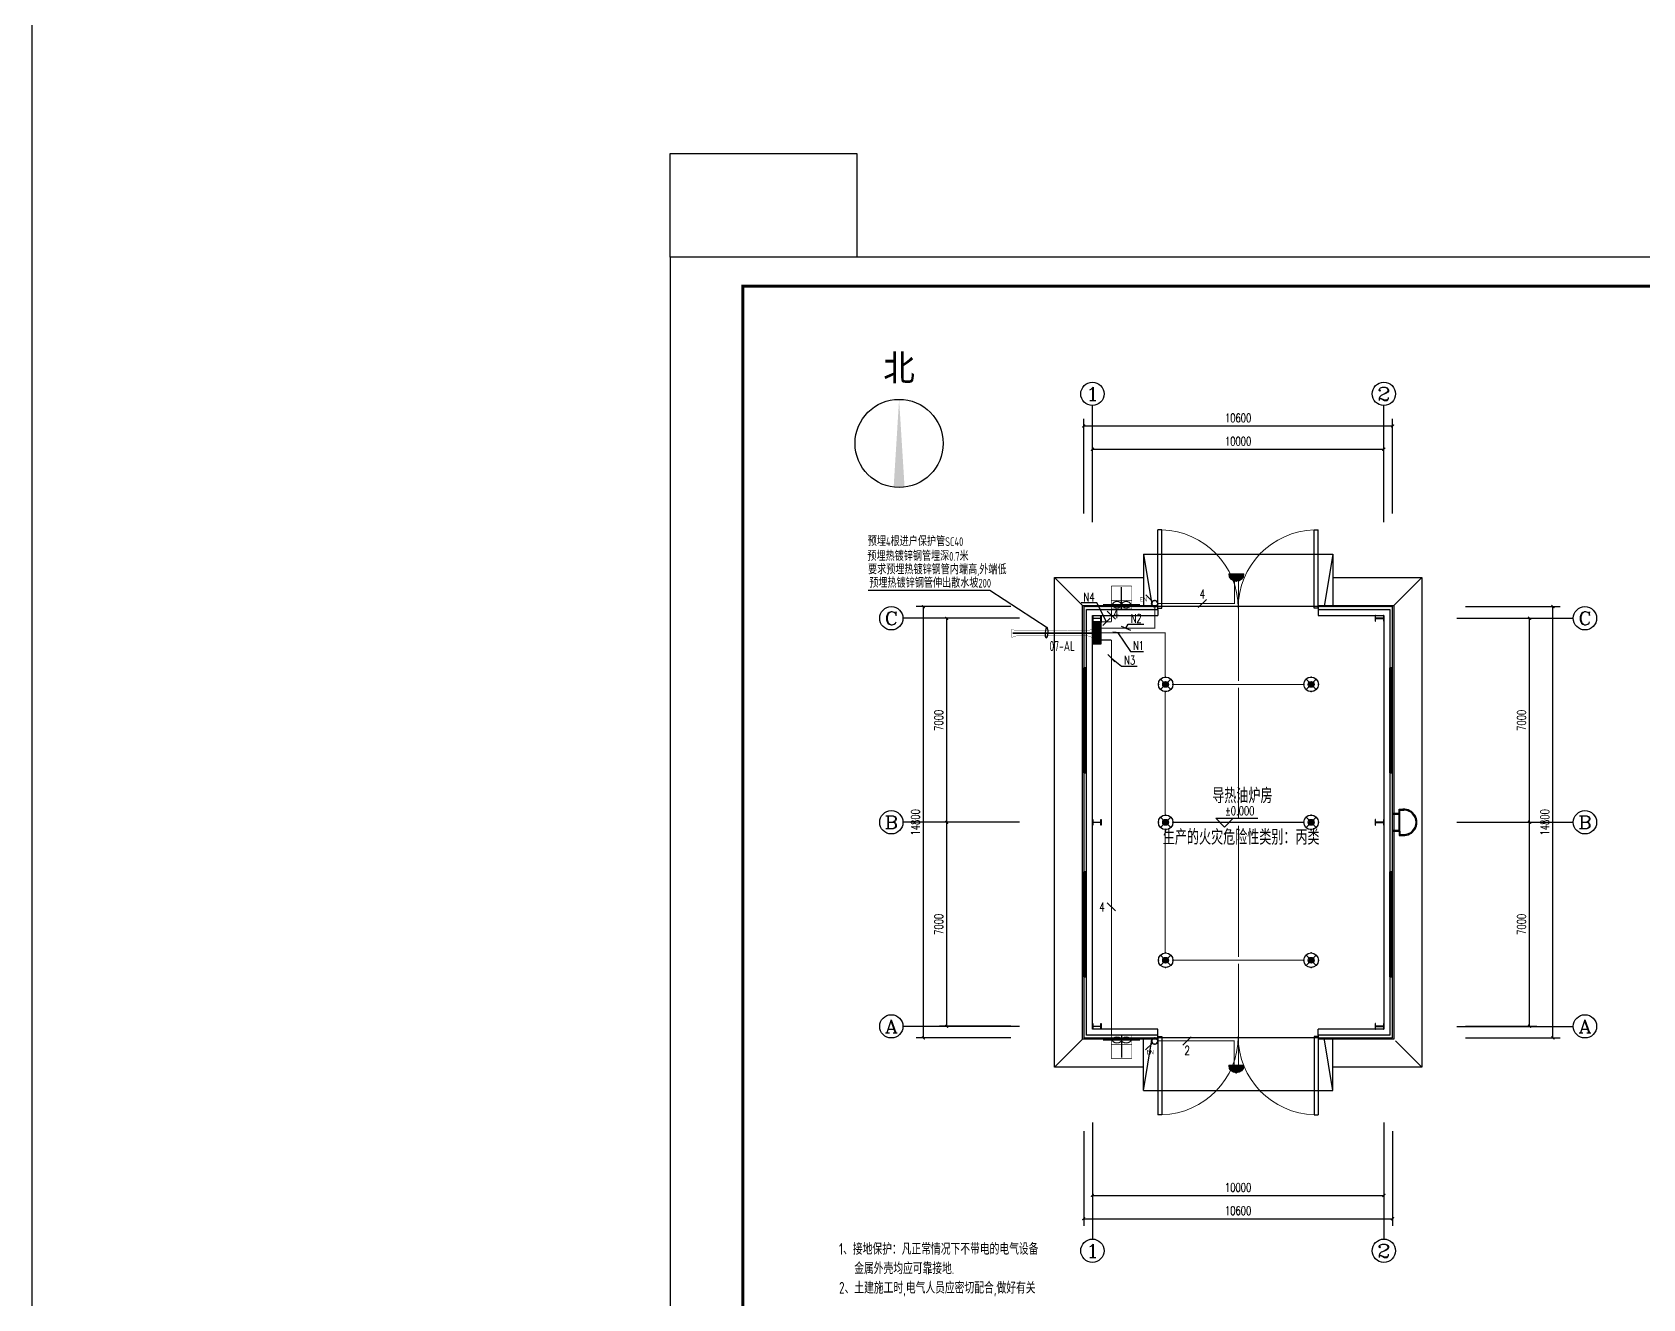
# Model space of a CAD drawing. Extents: x 4830845 to 5141198, y -443067 to -268177.
# Drawn here: x 4832605 to 4887868, y -399080 to -355622 of the extents above; entities that cross this region are included whole.
import ezdxf
from ezdxf.enums import TextEntityAlignment as Align

# ---------------------------------------------------------------- set-up
doc = ezdxf.new("R2010")
doc.units = 0
doc.header["$LTSCALE"] = 1000
doc.header["$MEASUREMENT"] = 0
doc.linetypes.add('CENTER2', pattern=[1.125, 0.75, -0.125, 0.125, -0.125])
doc.layers.get('0').update_dxf_attribs({"linetype": 'CONTINUOUS'})
doc.layers.get('Defpoints').update_dxf_attribs({"linetype": 'CONTINUOUS'})
doc.layers.add('_0', color=7, linetype='CONTINUOUS', lineweight=25)
for name, color, linetype in [('AXIS_TEXT', 7, 'CONTINUOUS'), ('DIM-照明', 3, 'CONTINUOUS'), ('DUCT-排烟中心线', 5, 'CENTER2'), ('DUCT-排烟管', 2, 'CONTINUOUS'), ('EQUIP-照明', 3, 'CONTINUOUS'), ('EQUIP-箱柜', 3, 'CONTINUOUS'), ('PUB_TITLE', 4, 'CONTINUOUS'), ('TEL_TAB', 7, 'CONTINUOUS'), ('WIRE-照明', 1, 'CONTINUOUS'), ('建筑底图', 251, 'CONTINUOUS'), ('电气', 3, 'CONTINUOUS'), ('电气文字', 7, 'CONTINUOUS')]:
    doc.layers.add(name, color=color, linetype=linetype)
doc.styles.add('_HZTXT', font='txt.shx', dxfattribs={"width": 0.8, "bigfont": 'HZTXT.shx'})
doc.styles.add('_TCH_AXIS', font='COMPLEX', dxfattribs={"bigfont": 'GBCBIG'})
doc.styles.add('_TCH_DIM', font='SIMPLEX', dxfattribs={"bigfont": 'GBCBIG'})
doc.styles.add('_TCH_DIM_T3', font='SIMPLEX', dxfattribs={"width": 0.705882, "bigfont": 'GBCBIG'})
doc.styles.add('_TEL_DIM', font='sceie.shx', dxfattribs={"width": 0.8, "height": 3.5, "bigfont": 'sceic.shx'})
doc.styles.add('COMPLEX', font='COMPLEX')
doc.styles.add('HT', font='')
doc.styles.add('SCEI', font='sceie.shx', dxfattribs={"width": 0.75, "bigfont": 'sceic.shx'})
doc.styles.get("Standard").update_dxf_attribs({"font": 'GBENOR', "bigfont": 'GBCBIG'})
doc.styles.get('HT').set_extended_font_data('SimSun')
doc.dimstyles.new('_TCH_ARCH&&100', dxfattribs={"dimtxt": 297.5, "dimasz": 100, "dimexe": 250, "dimexo": 300, "dimgap": 126.25, "dimtad": 1, "dimdec": 0, "dimzin": 0, "dimdsep": 46, "dimtxsty": '_TCH_DIM_T3', "dimblk": 'ARCHTICK', "dimcen": 0.09, "dimclrt": 7, "dimazin": 2, "dimtfac": 1, "dimtdec": 0, "dimtix": 1, "dimtmove": 2, "dimatfit": 3, "dimfxl": 0, "dimtolj": 1, "dimtzin": 0, "dimarcsym": 0})

# ---------------------------------------------------------------- blocks, each defined once
blk = doc.blocks.new('_NORTH')
blk.add_circle((0, 0), 1200)
blk.add_solid([(-1191, 149), (-1191, -149), (1200, 0)])
blk = doc.blocks.new('$TCHSYS$WIN2D')
for p, q in [((-0.5, 0.5), (0.5, 0.5)), ((-0.5, 0.5), (-0.5, -0.5)), ((0.5, 0.5), (0.5, -0.5)), ((0.5, 0.167), (-0.5, 0.167)), ((0.5, -0.167), (-0.5, -0.167)), ((-0.5, -0.5), (0.5, -0.5))]:
    blk.add_line(p, q)
blk = doc.blocks.new('$DorLib2D$00000002')
for p, q in [((-0.5, 0), (-0.5, 0.4875)), ((-0.475, 0.4875), (-0.5, 0.4875)), ((-0.475, 0), (-0.475, 0.4875)), ((0.475, 0), (0.475, 0.4875)), ((0.475, 0.4875), (0.5, 0.4875)), ((0.5, 0), (0.5, 0.4875)), ((-0.5, 0), (-0.475, 0)), ((0.5, 0), (0.475, 0))]:
    blk.add_line(p, q)
at = {"lineweight": 13}
for centre, start, end in [((-0.4875, 0), 0, 88.53072), ((0.4875, 0), 91.46928, 180)]:
    blk.add_arc(centre, 0.4875, start, end, dxfattribs=at)
blk = doc.blocks.new('*X27')
at = {"color": 0}
for p, q in [((-250, 33), (-83, 200)), ((-250, 68), (-118, 200)), ((-250, 104), (-154, 200)), ((-250, 139), (-189, 200)), ((-250, 174), (-224, 200)), ((-247, 0), (-47, 200)), ((-212, 0), (-12, 200)), ((-177, 0), (23, 200)), ((-141, 0), (59, 200)), ((-106, 0), (94, 200)), ((-71, 0), (129, 200)), ((-35, 0), (165, 200)), ((0, 0), (200, 200)), ((35, 0), (235, 200)), ((71, 0), (250, 179)), ((106, 0), (250, 144)), ((141, 0), (250, 109)), ((177, 0), (250, 73)), ((212, 0), (250, 38)), ((247, 0), (250, 3))]:
    blk.add_line(p, q, dxfattribs=at)
blk = doc.blocks.new('$equip$00002943')
for p, q in [((-0.75, 0.6), (-0.75, 0)), ((0.75, 0.6), (-0.75, 0.6)), ((-0.75, 0), (0.75, 0)), ((0.75, 0), (0.75, 0.6))]:
    blk.add_line(p, q)
for points, const_width in [([(-0.75, 0.3), (0.75, 0.3)], 0.6), ([(-0.75, 0.6), (-0.75, 0), (0.75, 0), (0.75, 0.6), (-0.75, 0.6), (-0.75, 0)], 0.04)]:
    blk.add_lwpolyline(points, dxfattribs=dict(const_width=const_width))
for p in [(-0.75, 0.3), (0, 0.6), (0, 0), (0.75, 0.3)]:
    blk.add_point(p)
at = {"xscale": 0.00300000000061118, "yscale": 0.00300000000061118, "zscale": 0.00300000000061118}
blk.add_blockref('*X27', (0, 0), dxfattribs=at)
at = {"color": 7, "style": '_TEL_DIM', "flags": 1}
for tag in ['A', 'REMARK']:
    blk.add_attdef(tag, text='', height=0.00002, dxfattribs=at).set_placement((0, 0), align=Align.MIDDLE_CENTER)
blk = doc.blocks.new('SEF-550')
at = {"color": 2}
blk.add_line((-150, 630, -5400), (-150, -630, -5400), dxfattribs=at)
at = {"color": 2, "const_width": 20, "elevation": -2700}
blk.add_lwpolyline([(-300, 350), (-300, -350)], dxfattribs=at)
for centre in [(-150, 158, -2700), (-150, -157, -2700)]:
    blk.add_ellipse(centre, major_axis=(0, -158), ratio=0.68873)
at = {"layer": 'DUCT-排烟中心线'}
blk.add_line((0, 0), (-790, 0), dxfattribs=at)
at = {"layer": 'DUCT-排烟管', "const_width": 15}
for points in [[(0, 350), (-790, 350)], [(-790, 350), (-790, -350)], [(0, -350), (0, 350)], [(-790, -350), (0, -350)]]:
    blk.add_lwpolyline(points, dxfattribs=at)
blk = doc.blocks.new('$equip$00001168')
blk.add_line((-0.5, 0), (0.5, 0))
blk.add_arc((0, 0), 0.5, 180, 0)
for p in [(-0.5, 0), (0, 0), (0.5, 0), (0, -0.5)]:
    blk.add_point(p)
for points in [[(0.43, -0.25), (-0.43, -0.25), (0.5, 0), (-0.5, 0)], [(0.25, -0.43), (-0.25, -0.43), (0.43, -0.25), (-0.43, -0.25)], [(0, -0.5), (0, -0.5), (0.25, -0.43), (-0.25, -0.43)]]:
    blk.add_solid(points)
at = {"flags": 9}
blk.add_attdef('A', (0, 0), '', height=0.00002, dxfattribs=at)
blk = doc.blocks.new('$equip$00002500')
blk.add_line((0.15, 0.36), (0.62, 0.83))
blk.add_circle((0, 0.21), 0.208)
for p in [(-0.21, 0.21), (0, 0.42), (0, 0), (0.21, 0.21)]:
    blk.add_point(p)
at = {"color": 7, "style": '_TEL_DIM', "flags": 1}
blk.add_attdef('A', text='', height=0.00002, dxfattribs=at).set_placement((0, 0), align=Align.MIDDLE_CENTER)
at = {"color": 7, "style": '_TEL_DIM'}
blk.add_attdef('$TEXT$', text='', height=0.3, dxfattribs=at).set_placement((0.77, 0.51), align=Align.MIDDLE_CENTER)
blk = doc.blocks.new('$TELECSYS$00000095')
blk.add_line((0.4, 0.4), (-0.4, -0.4))
at = {"width": 0.8}
blk.add_attdef('N', text='', height=1, dxfattribs=at).set_placement((-0.02, 1.06), align=Align.MIDDLE)
blk = doc.blocks.new('$TelecSys$00000152')
blk.add_blockref('$TELECSYS$00000095', (0, 0))
at = {"style": '_TEL_DIM', "width": 0.7}
blk.add_attdef('N', text='', height=0.875, dxfattribs=at).set_placement((-0.02, 0.92), align=Align.MIDDLE)
blk = doc.blocks.new('$equip$00002828')
for p, q in [((0.35, 0.35), (-0.35, -0.35)), ((-0.35, 0.35), (0.35, -0.35))]:
    blk.add_line(p, q)
at = {"const_width": 0.04}
blk.add_lwpolyline([(0.5, 0, -1), (-0.5, 0, -1), (0.5, 0, 1)], format="xyb", dxfattribs=at)
for radius in [0.5, 0.2]:
    blk.add_circle((0, 0), radius)
for p in [(-0.5, 0), (0, 0.5), (0.5, 0), (0, -0.5)]:
    blk.add_point(p)
for points in [[(-0.17, 0.1), (0.17, 0.1), (-0.2, 0), (0.2, 0)], [(-0.17, -0.1), (0.17, -0.1), (-0.2, 0), (0.2, 0)], [(-0.1, 0.17), (0.1, 0.17), (-0.17, 0.1), (0.17, 0.1)], [(0, 0.2), (0, 0.2), (-0.1, 0.17), (0.1, 0.17)], [(-0.1, -0.17), (0.1, -0.17), (-0.17, -0.1), (0.17, -0.1)], [(0, -0.2), (0, -0.2), (-0.1, -0.17), (0.1, -0.17)]]:
    blk.add_solid(points)
at = {"color": 7, "style": '_TEL_DIM', "flags": 1}
for tag in ['A', 'REMARK']:
    blk.add_attdef(tag, text='', height=0.00002, dxfattribs=at).set_placement((0, 0), align=Align.MIDDLE_CENTER)
blk = doc.blocks.new('_ArchTick')
at = {"color": 0, "linetype": 'ByBlock', "const_width": 0.4}
blk.add_lwpolyline([(-0.5, -0.5), (0.5, 0.5)], dxfattribs=at)
blk = doc.blocks.new('*D38')
at = {"layer": 'Defpoints', "color": 0, "transparency": 16777216}
for p in [(4863983, -382732), (4866483, -382732), (4866483, -389732)]:
    blk.add_point(p, dxfattribs=at)
at = {"layer": '建筑底图', "color": 0, "lineweight": -2, "transparency": 16777216}
for p, q in [((4866183, -382732), (4863733, -382732)), ((4863983, -389732), (4863983, -382732)), ((4866183, -389732), (4863733, -389732))]:
    blk.add_line(p, q, dxfattribs=at)
at = {"layer": '建筑底图', "color": 0, "lineweight": -2, "transparency": 16777216, "xscale": 100, "yscale": 100, "zscale": 100}
for p, rotation in [((4863983, -382732), 90), ((4863983, -389732), 270)]:
    blk.add_blockref('_ArchTick', p, dxfattribs=dict(at, rotation=rotation))
at = {"layer": '建筑底图', "color": 7, "transparency": 16777216, "insert": (4863708, -386232), "char_height": 297.5, "attachment_point": 5, "rotation": 90, "style": '_TCH_DIM_T3'}
blk.add_mtext('\\A1;7000', dxfattribs=at)
blk = doc.blocks.new('*D39')
at = {"layer": 'Defpoints', "color": 0, "transparency": 16777216}
for p in [(4863983, -375732), (4866483, -375732), (4866483, -382732)]:
    blk.add_point(p, dxfattribs=at)
at = {"layer": '建筑底图', "color": 0, "lineweight": -2, "transparency": 16777216}
for p, q in [((4866183, -375732), (4863733, -375732)), ((4863983, -382732), (4863983, -375732)), ((4866183, -382732), (4863733, -382732))]:
    blk.add_line(p, q, dxfattribs=at)
at = {"layer": '建筑底图', "color": 0, "lineweight": -2, "transparency": 16777216, "xscale": 100, "yscale": 100, "zscale": 100}
for p, rotation in [((4863983, -375732), 90), ((4863983, -382732), 270)]:
    blk.add_blockref('_ArchTick', p, dxfattribs=dict(at, rotation=rotation))
at = {"layer": '建筑底图', "color": 7, "transparency": 16777216, "insert": (4863708, -379232), "char_height": 297.5, "attachment_point": 5, "rotation": 90, "style": '_TCH_DIM_T3'}
blk.add_mtext('\\A1;7000', dxfattribs=at)
blk = doc.blocks.new('*D40')
at = {"layer": 'Defpoints', "color": 0, "transparency": 16777216}
for p in [(4863183, -375332), (4866483, -375332), (4866483, -390132)]:
    blk.add_point(p, dxfattribs=at)
at = {"layer": '建筑底图', "color": 0, "lineweight": -2, "transparency": 16777216}
for p, q in [((4866183, -375332), (4862933, -375332)), ((4863183, -390132), (4863183, -375332)), ((4866183, -390132), (4862933, -390132))]:
    blk.add_line(p, q, dxfattribs=at)
at = {"layer": '建筑底图', "color": 0, "lineweight": -2, "transparency": 16777216, "xscale": 100, "yscale": 100, "zscale": 100}
for p, rotation in [((4863183, -375332), 90), ((4863183, -390132), 270)]:
    blk.add_blockref('_ArchTick', p, dxfattribs=dict(at, rotation=rotation))
at = {"layer": '建筑底图', "color": 7, "transparency": 16777216, "insert": (4862908, -382732), "char_height": 297.5, "attachment_point": 5, "rotation": 90, "style": '_TCH_DIM_T3'}
blk.add_mtext('\\A1;14800', dxfattribs=at)
blk = doc.blocks.new('*D41')
at = {"layer": 'Defpoints', "color": 0, "transparency": 16777216}
for p in [(4881483, -382732), (4883983, -382732), (4881483, -389732)]:
    blk.add_point(p, dxfattribs=at)
at = {"layer": '建筑底图', "color": 0, "lineweight": -2, "transparency": 16777216}
for p, q in [((4881783, -382732), (4884233, -382732)), ((4883983, -389732), (4883983, -382732)), ((4881783, -389732), (4884233, -389732))]:
    blk.add_line(p, q, dxfattribs=at)
at = {"layer": '建筑底图', "color": 0, "lineweight": -2, "transparency": 16777216, "xscale": 100, "yscale": 100, "zscale": 100}
for p, rotation in [((4883983, -382732), 90), ((4883983, -389732), 270)]:
    blk.add_blockref('_ArchTick', p, dxfattribs=dict(at, rotation=rotation))
at = {"layer": '建筑底图', "color": 7, "transparency": 16777216, "insert": (4883708, -386232), "char_height": 297.5, "attachment_point": 5, "rotation": 90, "style": '_TCH_DIM_T3'}
blk.add_mtext('\\A1;7000', dxfattribs=at)
blk = doc.blocks.new('*D42')
at = {"layer": 'Defpoints', "color": 0, "transparency": 16777216}
for p in [(4881483, -375732), (4883983, -375732), (4881483, -382732)]:
    blk.add_point(p, dxfattribs=at)
at = {"layer": '建筑底图', "color": 0, "lineweight": -2, "transparency": 16777216}
for p, q in [((4881783, -375732), (4884233, -375732)), ((4883983, -382732), (4883983, -375732)), ((4881783, -382732), (4884233, -382732))]:
    blk.add_line(p, q, dxfattribs=at)
at = {"layer": '建筑底图', "color": 0, "lineweight": -2, "transparency": 16777216, "xscale": 100, "yscale": 100, "zscale": 100}
for p, rotation in [((4883983, -375732), 90), ((4883983, -382732), 270)]:
    blk.add_blockref('_ArchTick', p, dxfattribs=dict(at, rotation=rotation))
at = {"layer": '建筑底图', "color": 7, "transparency": 16777216, "insert": (4883708, -379232), "char_height": 297.5, "attachment_point": 5, "rotation": 90, "style": '_TCH_DIM_T3'}
blk.add_mtext('\\A1;7000', dxfattribs=at)
blk = doc.blocks.new('*D43')
at = {"layer": 'Defpoints', "color": 0, "transparency": 16777216}
for p in [(4881483, -375332), (4884783, -375332), (4881483, -390132)]:
    blk.add_point(p, dxfattribs=at)
at = {"layer": '建筑底图', "color": 0, "lineweight": -2, "transparency": 16777216}
for p, q in [((4881783, -375332), (4885033, -375332)), ((4884783, -390132), (4884783, -375332)), ((4881783, -390132), (4885033, -390132))]:
    blk.add_line(p, q, dxfattribs=at)
at = {"layer": '建筑底图', "color": 0, "lineweight": -2, "transparency": 16777216, "xscale": 100, "yscale": 100, "zscale": 100}
for p, rotation in [((4884783, -375332), 90), ((4884783, -390132), 270)]:
    blk.add_blockref('_ArchTick', p, dxfattribs=dict(at, rotation=rotation))
at = {"layer": '建筑底图', "color": 7, "transparency": 16777216, "insert": (4884508, -382732), "char_height": 297.5, "attachment_point": 5, "rotation": 90, "style": '_TCH_DIM_T3'}
blk.add_mtext('\\A1;14800', dxfattribs=at)
blk = doc.blocks.new('_AXISO')
blk.add_circle((0, 0), 0.5)
at = {"layer": 'AXIS_TEXT', "style": 'COMPLEX', "width": 1.041667}
blk.add_attdef('A', text='', height=0.56, dxfattribs=at).set_placement((-0.25, -0.28), (0.25, -0.28), align=Align.FIT)
blk = doc.blocks.new('*D44')
at = {"layer": 'Defpoints', "color": 0, "transparency": 16777216}
for p in [(4878983, -369932), (4868983, -372432), (4878983, -372432)]:
    blk.add_point(p, dxfattribs=at)
at = {"layer": '建筑底图', "color": 0, "lineweight": -2, "transparency": 16777216}
for p, q in [((4868983, -372132), (4868983, -369682)), ((4878983, -372132), (4878983, -369682)), ((4868983, -369932), (4878983, -369932))]:
    blk.add_line(p, q, dxfattribs=at)
at = {"layer": '建筑底图', "color": 0, "lineweight": -2, "transparency": 16777216, "xscale": 100, "yscale": 100, "zscale": 100, "rotation": 180}
blk.add_blockref('_ArchTick', (4868983, -369932), dxfattribs=at)
at = {"layer": '建筑底图', "color": 0, "lineweight": -2, "transparency": 16777216, "xscale": 100, "yscale": 100, "zscale": 100}
blk.add_blockref('_ArchTick', (4878983, -369932), dxfattribs=at)
at = {"layer": '建筑底图', "color": 7, "transparency": 16777216, "insert": (4873983, -369657), "char_height": 297.5, "attachment_point": 5, "style": '_TCH_DIM_T3'}
blk.add_mtext('\\A1;10000', dxfattribs=at)
blk = doc.blocks.new('*D45')
at = {"layer": 'Defpoints', "color": 0, "transparency": 16777216}
for p in [(4879283, -369132), (4868683, -372432), (4879283, -372432)]:
    blk.add_point(p, dxfattribs=at)
at = {"layer": '建筑底图', "color": 0, "lineweight": -2, "transparency": 16777216}
for p, q in [((4868683, -372132), (4868683, -368882)), ((4868683, -369132), (4879283, -369132)), ((4879283, -372132), (4879283, -368882))]:
    blk.add_line(p, q, dxfattribs=at)
at = {"layer": '建筑底图', "color": 0, "lineweight": -2, "transparency": 16777216, "xscale": 100, "yscale": 100, "zscale": 100, "rotation": 180}
blk.add_blockref('_ArchTick', (4868683, -369132), dxfattribs=at)
at = {"layer": '建筑底图', "color": 0, "lineweight": -2, "transparency": 16777216, "xscale": 100, "yscale": 100, "zscale": 100}
blk.add_blockref('_ArchTick', (4879283, -369132), dxfattribs=at)
at = {"layer": '建筑底图', "color": 7, "transparency": 16777216, "insert": (4873983, -368857), "char_height": 297.5, "attachment_point": 5, "style": '_TCH_DIM_T3'}
blk.add_mtext('\\A1;10600', dxfattribs=at)
blk = doc.blocks.new('*D46')
at = {"layer": 'Defpoints', "color": 0, "transparency": 16777216}
for p in [(4868983, -393032), (4878983, -393032), (4878983, -395532)]:
    blk.add_point(p, dxfattribs=at)
at = {"layer": '建筑底图', "color": 0, "lineweight": -2, "transparency": 16777216}
for p, q in [((4868983, -393332), (4868983, -395782)), ((4878983, -393332), (4878983, -395782)), ((4868983, -395532), (4878983, -395532))]:
    blk.add_line(p, q, dxfattribs=at)
at = {"layer": '建筑底图', "color": 0, "lineweight": -2, "transparency": 16777216, "xscale": 100, "yscale": 100, "zscale": 100, "rotation": 180}
blk.add_blockref('_ArchTick', (4868983, -395532), dxfattribs=at)
at = {"layer": '建筑底图', "color": 0, "lineweight": -2, "transparency": 16777216, "xscale": 100, "yscale": 100, "zscale": 100}
blk.add_blockref('_ArchTick', (4878983, -395532), dxfattribs=at)
at = {"layer": '建筑底图', "color": 7, "transparency": 16777216, "insert": (4873983, -395257), "char_height": 297.5, "attachment_point": 5, "style": '_TCH_DIM_T3'}
blk.add_mtext('\\A1;10000', dxfattribs=at)
blk = doc.blocks.new('*D47')
at = {"layer": 'Defpoints', "color": 0, "transparency": 16777216}
for p in [(4868683, -393032), (4879283, -393032), (4879283, -396332)]:
    blk.add_point(p, dxfattribs=at)
at = {"layer": '建筑底图', "color": 0, "lineweight": -2, "transparency": 16777216}
for p, q in [((4868683, -393332), (4868683, -396582)), ((4879283, -393332), (4879283, -396582)), ((4868683, -396332), (4879283, -396332))]:
    blk.add_line(p, q, dxfattribs=at)
at = {"layer": '建筑底图', "color": 0, "lineweight": -2, "transparency": 16777216, "xscale": 100, "yscale": 100, "zscale": 100, "rotation": 180}
blk.add_blockref('_ArchTick', (4868683, -396332), dxfattribs=at)
at = {"layer": '建筑底图', "color": 0, "lineweight": -2, "transparency": 16777216, "xscale": 100, "yscale": 100, "zscale": 100}
blk.add_blockref('_ArchTick', (4879283, -396332), dxfattribs=at)
at = {"layer": '建筑底图', "color": 7, "transparency": 16777216, "insert": (4873983, -396057), "char_height": 297.5, "attachment_point": 5, "style": '_TCH_DIM_T3'}
blk.add_mtext('\\A1;10600', dxfattribs=at)

msp = doc.modelspace()

# ---------------------------------------------------------------- hatches: boundary and pattern name
at = {"layer": '建筑底图'}
for points in [[(4868683.3, -375332.1), (4868683.3, -377432.1), (4868713.3, -377402.1), (4868713.3, -375362.1)], [(4871233.3, -375332.1), (4868683.3, -375332.1), (4868713.3, -375362.1), (4871203.3, -375362.1)], [(4868783.3, -377432.1), (4868783.3, -375432.1), (4868753.3, -375402.1), (4868753.3, -377402.1)], [(4868783.3, -375432.1), (4871233.3, -375432.1), (4871203.3, -375402.1), (4868753.3, -375402.1)], [(4869267.3, -375722.1), (4869267.3, -375632.1), (4869283.3, -375632.1), (4869283.3, -375832.1), (4869267.3, -375832.1), (4869267.3, -375742.1), (4868999.3, -375742.1), (4868999.3, -375832.1), (4868983.3, -375832.1), (4868983.3, -375632.1), (4868999.3, -375632.1), (4868999.3, -375722.1)], [(4871233.3, -375432.1), (4871233.3, -375332.1), (4871203.3, -375362.1), (4871203.3, -375402.1)], [(4879283.3, -375332.1), (4876733.3, -375332.1), (4876763.3, -375362.1), (4879253.3, -375362.1)], [(4876733.3, -375332.1), (4876733.3, -375432.1), (4876763.3, -375402.1), (4876763.3, -375362.1)], [(4876733.3, -375432.1), (4879183.3, -375432.1), (4879213.3, -375402.1), (4876763.3, -375402.1)], [(4878699.3, -375722.1), (4878699.3, -375632.1), (4878683.3, -375632.1), (4878683.3, -375832.1), (4878699.3, -375832.1), (4878699.3, -375742.1), (4878967.3, -375742.1), (4878967.3, -375832.1), (4878983.3, -375832.1), (4878983.3, -375632.1), (4878967.3, -375632.1), (4878967.3, -375722.1)], [(4879183.3, -375432.1), (4879183.3, -377432.1), (4879213.3, -377402.1), (4879213.3, -375402.1)], [(4879283.3, -377432.1), (4879283.3, -375332.1), (4879253.3, -375362.1), (4879253.3, -377402.1)], [(4868683.3, -377432.1), (4868783.3, -377432.1), (4868753.3, -377402.1), (4868713.3, -377402.1)], [(4879183.3, -377432.1), (4879283.3, -377432.1), (4879253.3, -377402.1), (4879213.3, -377402.1)], [(4868783.3, -381032.1), (4868683.3, -381032.1), (4868713.3, -381062.1), (4868753.3, -381062.1)], [(4868683.3, -381032.1), (4868683.3, -384432.1), (4868713.3, -384402.1), (4868713.3, -381062.1)], [(4868783.3, -384432.1), (4868783.3, -381032.1), (4868753.3, -381062.1), (4868753.3, -384402.1)], [(4879283.3, -381032.1), (4879183.3, -381032.1), (4879213.3, -381062.1), (4879253.3, -381062.1)], [(4879183.3, -381032.1), (4879183.3, -384432.1), (4879213.3, -384402.1), (4879213.3, -381062.1)], [(4879283.3, -384432.1), (4879283.3, -381032.1), (4879253.3, -381062.1), (4879253.3, -384402.1)], [(4869267.3, -382722.1), (4869267.3, -382632.1), (4869283.3, -382632.1), (4869283.3, -382832.1), (4869267.3, -382832.1), (4869267.3, -382742.1), (4868999.3, -382742.1), (4868999.3, -382832.1), (4868983.3, -382832.1), (4868983.3, -382632.1), (4868999.3, -382632.1), (4868999.3, -382722.1)], [(4878699.3, -382722.1), (4878699.3, -382632.1), (4878683.3, -382632.1), (4878683.3, -382832.1), (4878699.3, -382832.1), (4878699.3, -382742.1), (4878967.3, -382742.1), (4878967.3, -382832.1), (4878983.3, -382832.1), (4878983.3, -382632.1), (4878967.3, -382632.1), (4878967.3, -382722.1)], [(4868683.3, -384432.1), (4868783.3, -384432.1), (4868753.3, -384402.1), (4868713.3, -384402.1)], [(4879183.3, -384432.1), (4879283.3, -384432.1), (4879253.3, -384402.1), (4879213.3, -384402.1)], [(4868783.3, -388032.1), (4868683.3, -388032.1), (4868713.3, -388062.1), (4868753.3, -388062.1)], [(4868683.3, -388032.1), (4868683.3, -390132.1), (4868713.3, -390102.1), (4868713.3, -388062.1)], [(4868783.3, -390032.1), (4868783.3, -388032.1), (4868753.3, -388062.1), (4868753.3, -390062.1)], [(4879283.3, -388032.1), (4879183.3, -388032.1), (4879213.3, -388062.1), (4879253.3, -388062.1)], [(4879183.3, -388032.1), (4879183.3, -390032.1), (4879213.3, -390062.1), (4879213.3, -388062.1)], [(4879283.3, -390132.1), (4879283.3, -388032.1), (4879253.3, -388062.1), (4879253.3, -390102.1)], [(4868683.3, -390132.1), (4871233.3, -390132.1), (4871203.3, -390102.1), (4868713.3, -390102.1)], [(4871233.3, -390032.1), (4868783.3, -390032.1), (4868753.3, -390062.1), (4871203.3, -390062.1)], [(4869267.3, -389722.1), (4869267.3, -389632.1), (4869283.3, -389632.1), (4869283.3, -389832.1), (4869267.3, -389832.1), (4869267.3, -389742.1), (4868999.3, -389742.1), (4868999.3, -389832.1), (4868983.3, -389832.1), (4868983.3, -389632.1), (4868999.3, -389632.1), (4868999.3, -389722.1)], [(4871233.3, -390132.1), (4871233.3, -390032.1), (4871203.3, -390062.1), (4871203.3, -390102.1)], [(4879183.3, -390032.1), (4876733.3, -390032.1), (4876763.3, -390062.1), (4879213.3, -390062.1)], [(4876733.3, -390032.1), (4876733.3, -390132.1), (4876763.3, -390102.1), (4876763.3, -390062.1)], [(4876733.3, -390132.1), (4879283.3, -390132.1), (4879253.3, -390102.1), (4876763.3, -390102.1)], [(4878699.3, -389722.1), (4878699.3, -389632.1), (4878683.3, -389632.1), (4878683.3, -389832.1), (4878699.3, -389832.1), (4878699.3, -389742.1), (4878967.3, -389742.1), (4878967.3, -389832.1), (4878983.3, -389832.1), (4878983.3, -389632.1), (4878967.3, -389632.1), (4878967.3, -389722.1)]]:
    msp.add_hatch(color=256, dxfattribs=at).paths.add_polyline_path(points)

# ---------------------------------------------------------------- linework, layer by layer
at = {"color": 3}
for p, q in [((4861289.3, -374762.2), (4865468.9, -374762.2)), ((4865468.9, -374762.2), (4867426, -376046.8))]:
    msp.add_line(p, q, dxfattribs=at)
at = {"layer": '_0', "color": 0}
msp.add_lwpolyline([(4854491.1, -359783.9), (4860903.5, -359783.9), (4860903.5, -363337.3), (4854491.1, -363337.3)], close=True, dxfattribs=at)
at = {"layer": 'DIM-照明', "color": 0}
for p, q in [((4869589.5, -375726.3), (4869342, -375973.8)), ((4870026.7, -376247), (4869678.5, -376211.2)), ((4869972.9, -375998.6), (4870294.3, -376137)), ((4869757.1, -377225.7, -5400), (4869509.6, -376978.2, -5400))]:
    msp.add_line(p, q, dxfattribs=at)
for points in [[(4869137.4, -375204), (4868592.4, -375204)], [(4869465.8, -375850.1), (4869137.4, -375204)], [(4869852.6, -376229.1), (4870288.3, -376866.1)], [(4870133.6, -376067.8), (4870208.4, -375932.6)], [(4870208.4, -375932.6), (4870743.4, -375932.6)], [(4870288.3, -376866.1), (4870733.3, -376866.1)], [(4869633.3, -377101.9), (4869986.4, -377371.2)], [(4869986.4, -377371.2), (4870521.4, -377371.2)]]:
    msp.add_lwpolyline(points, dxfattribs=at)
at = {"layer": 'PUB_TITLE', "color": 4}
msp.add_lwpolyline([(4854491.1, -422737.3), (4938591.1, -422737.3), (4938591.1, -363337.3), (4854491.1, -363337.3)], close=True, dxfattribs=at)
at = {"layer": 'PUB_TITLE', "color": 4, "const_width": 100}
msp.add_lwpolyline([(4856991.1, -421737.3), (4937591.1, -421737.3), (4937591.1, -364337.3), (4856991.1, -364337.3)], close=True, dxfattribs=at)
at = {"layer": 'WIRE-照明', "const_width": 35}
for points in [[(4871225, -375224.3), (4873858.7, -375224.3), (4873858.7, -374454.1)], [(4873999.5, -377886.2), (4873999.5, -374437.3)], [(4869283.3, -376067.8), (4871121.1, -376067.8), (4871121.1, -375336.5)], [(4869283.3, -375850.1), (4869633.3, -375850.1)], [(4869283.3, -376229.1), (4871483.3, -376229.1), (4871483.3, -377749)], [(4869283.3, -376476.1), (4869633.3, -376476.1)], [(4871745.3, -377998.7), (4876237.3, -377998.7)], [(4871483.3, -378248.7), (4871483.3, -382482)], [(4873999.5, -382619.5), (4873999.5, -378111.2)], [(4871483.3, -382982), (4871483.3, -387215.4)], [(4871745.3, -382732.1), (4876237.3, -382732.1)], [(4873999.5, -387352.9), (4873999.5, -382844.5)], [(4871745.3, -387465.4), (4876237.3, -387465.4)], [(4873999.5, -391076.9), (4873999.5, -387577.9)], [(4873843.7, -391076.9), (4873843.7, -390233.7), (4871225.3, -390233.7)]]:
    msp.add_lwpolyline(points, dxfattribs=at)
at = {"layer": 'WIRE-照明', "color": 0, "const_width": 35}
msp.add_lwpolyline([(4873858.7, -374454.1), (4873858.7, -374445.3)], dxfattribs=at)
at = {"layer": 'WIRE-照明', "const_width": 35, "elevation": -5400}
for points in [[(4869633.3, -375850.1), (4869633.3, -375413.8)], [(4869633.3, -390050.3), (4869633.3, -376476.1)]]:
    msp.add_lwpolyline(points, dxfattribs=at)
at = {"layer": 'WIRE-照明', "color": 2, "linetype": 'Continuous', "const_width": 60}
msp.add_lwpolyline([(4868956.5, -376238.9), (4866242.7, -376238.9)], dxfattribs=at)
at = {"layer": '建筑底图'}
for p, q in [((4868983.3, -372432.1), (4868983.3, -368432.1)), ((4878983.3, -372432.1), (4878983.3, -368432.1)), ((4870733.3, -373532.1), (4877233.3, -373532.1)), ((4870733.3, -373532.1), (4871033.3, -375332.1)), ((4870733.3, -373532.1), (4870733.3, -375332.1)), ((4877233.3, -373532.1), (4876933.3, -375332.1)), ((4877233.3, -373532.1), (4877233.3, -375332.1)), ((4868643.3, -375292.1), (4867683.3, -374332.1)), ((4879323.3, -375292.1), (4880283.3, -374332.1)), ((4876733.3, -375332.1), (4876733.3, -375232.1)), ((4866483.3, -375732.1), (4862483.3, -375732.1)), ((4868683.3, -375332.1), (4868683.3, -377432.1)), ((4871233.3, -375332.1), (4868683.3, -375332.1)), ((4868783.3, -377432.1), (4868783.3, -375432.1)), ((4868783.3, -375432.1), (4871233.3, -375432.1)), ((4871233.3, -375332.1), (4871233.3, -375292.1)), ((4876733.3, -375332.1), (4871233.3, -375332.1)), ((4871233.3, -375432.1), (4871233.3, -375332.1)), ((4871233.3, -375432.1), (4871233.3, -375632.1)), ((4879283.3, -375332.1), (4876733.3, -375332.1)), ((4876733.3, -375332.1), (4876733.3, -375432.1)), ((4876733.3, -375432.1), (4876733.3, -375632.1)), ((4876733.3, -375432.1), (4879183.3, -375432.1)), ((4879183.3, -375432.1), (4879183.3, -377432.1)), ((4879283.3, -377432.1), (4879283.3, -375332.1)), ((4881483.3, -375732.1), (4885483.3, -375732.1)), ((4868683.3, -377432.1), (4868783.3, -377432.1)), ((4879183.3, -377432.1), (4879283.3, -377432.1)), ((4868783.3, -381032.1), (4868683.3, -381032.1)), ((4868683.3, -381032.1), (4868683.3, -384432.1)), ((4868783.3, -384432.1), (4868783.3, -381032.1)), ((4879283.3, -381032.1), (4879183.3, -381032.1)), ((4879183.3, -381032.1), (4879183.3, -384432.1)), ((4879283.3, -384432.1), (4879283.3, -381032.1)), ((4879503.3, -382283.1), (4879683.3, -382283.1)), ((4879503.3, -382432.1), (4879503.3, -382283.1)), ((4879533.3, -382312.1), (4879668.6, -382312.1)), ((4879533.3, -382432.1), (4879533.3, -382312.1)), ((4866483.3, -382732.1), (4862483.3, -382732.1)), ((4873513.6, -382893.3), (4873213.6, -382593.3)), ((4873213.6, -382593.3), (4874663.6, -382593.3)), ((4873513.6, -382893.3), (4873813.6, -382593.3)), ((4881483.3, -382732.1), (4885483.3, -382732.1)), ((4879503.3, -383032.1), (4879503.3, -383181)), ((4879503.3, -383181), (4879683.3, -383181)), ((4879533.3, -383032.1), (4879533.3, -383152.1)), ((4879533.3, -383152.1), (4879668.6, -383152.1)), ((4868683.3, -384432.1), (4868783.3, -384432.1)), ((4879183.3, -384432.1), (4879283.3, -384432.1)), ((4868783.3, -388032.1), (4868683.3, -388032.1)), ((4868683.3, -388032.1), (4868683.3, -390132.1)), ((4868783.3, -390032.1), (4868783.3, -388032.1)), ((4879283.3, -388032.1), (4879183.3, -388032.1)), ((4879183.3, -388032.1), (4879183.3, -390032.1)), ((4879283.3, -390132.1), (4879283.3, -388032.1)), ((4866483.3, -389732.1), (4862483.3, -389732.1)), ((4868683.3, -390132.1), (4871233.3, -390132.1)), ((4871233.3, -390032.1), (4868783.3, -390032.1)), ((4870733.3, -391932.1), (4871033.3, -390132.1)), ((4870733.3, -391932.1), (4870733.3, -390132.1)), ((4871233.3, -390032.1), (4871233.3, -389832.1)), ((4871233.3, -390132.1), (4871233.3, -390032.1)), ((4871233.3, -390132.1), (4871233.3, -390172.1)), ((4876733.3, -390132.1), (4871233.3, -390132.1)), ((4876733.3, -390032.1), (4876733.3, -389832.1)), ((4879183.3, -390032.1), (4876733.3, -390032.1)), ((4876733.3, -390032.1), (4876733.3, -390132.1)), ((4876733.3, -390132.1), (4876733.3, -390232.1)), ((4876733.3, -390132.1), (4879283.3, -390132.1)), ((4877233.3, -391932.1), (4876933.3, -390132.1)), ((4877233.3, -391932.1), (4877233.3, -390132.1)), ((4881483.3, -389732.1), (4885483.3, -389732.1)), ((4868643.3, -390172.1), (4867683.3, -391132.1)), ((4879383.3, -390232.1), (4880283.3, -391132.1)), ((4870733.3, -391932.1), (4877233.3, -391932.1)), ((4868983.3, -393032.1), (4868983.3, -397032.1)), ((4878983.3, -393032.1), (4878983.3, -397032.1))]:
    msp.add_line(p, q, dxfattribs=at)
at = {"layer": '建筑底图', "color": 1}
msp.add_lwpolyline([(4832604.7, -293372.6), (5141197.6, -293372.6), (5141197.6, -443067), (4832604.7, -443067)], close=True, dxfattribs=at)
at = {"layer": '建筑底图'}
for points in [[(4870733.3, -391132.1), (4867683.3, -391132.1), (4867683.3, -374332.1), (4870733.3, -374332.1)], [(4877233.3, -374332.1), (4880283.3, -374332.1), (4880283.3, -391132.1), (4877233.3, -391132.1)], [(4871233.3, -390172.1), (4868643.3, -390172.1), (4868643.3, -375292.1), (4871233.3, -375292.1)], [(4871233.3, -389832.1), (4868983.3, -389832.1), (4868983.3, -375632.1), (4871233.3, -375632.1)], [(4876733.3, -375292.1), (4879323.3, -375292.1), (4879323.3, -390172.1), (4876733.3, -390172.1)], [(4876733.3, -375632.1), (4878983.3, -375632.1), (4878983.3, -389832.1), (4876733.3, -389832.1)], [(4879283.3, -383032.1), (4879533.3, -383032.1), (4879533.3, -382432.1), (4879283.3, -382432.1)], [(4879283.3, -383002.1), (4879503.3, -383002.1), (4879503.3, -382462.1), (4879283.3, -382462.1)]]:
    msp.add_lwpolyline(points, dxfattribs=at)
for points in [[(4868983.3, -375832.1), (4868983.3, -375632.1), (4868999.3, -375632.1), (4868999.3, -375722.1), (4869267.3, -375722.1), (4869267.3, -375632.1), (4869283.3, -375632.1), (4869283.3, -375832.1), (4869267.3, -375832.1), (4869267.3, -375742.1), (4868999.3, -375742.1), (4868999.3, -375832.1)], [(4878983.3, -375832.1), (4878983.3, -375632.1), (4878967.3, -375632.1), (4878967.3, -375722.1), (4878699.3, -375722.1), (4878699.3, -375632.1), (4878683.3, -375632.1), (4878683.3, -375832.1), (4878699.3, -375832.1), (4878699.3, -375742.1), (4878967.3, -375742.1), (4878967.3, -375832.1)], [(4868983.3, -382832.1), (4868983.3, -382632.1), (4868999.3, -382632.1), (4868999.3, -382722.1), (4869267.3, -382722.1), (4869267.3, -382632.1), (4869283.3, -382632.1), (4869283.3, -382832.1), (4869267.3, -382832.1), (4869267.3, -382742.1), (4868999.3, -382742.1), (4868999.3, -382832.1)], [(4878983.3, -382832.1), (4878983.3, -382632.1), (4878967.3, -382632.1), (4878967.3, -382722.1), (4878699.3, -382722.1), (4878699.3, -382632.1), (4878683.3, -382632.1), (4878683.3, -382832.1), (4878699.3, -382832.1), (4878699.3, -382742.1), (4878967.3, -382742.1), (4878967.3, -382832.1)], [(4868983.3, -389832.1), (4868983.3, -389632.1), (4868999.3, -389632.1), (4868999.3, -389722.1), (4869267.3, -389722.1), (4869267.3, -389632.1), (4869283.3, -389632.1), (4869283.3, -389832.1), (4869267.3, -389832.1), (4869267.3, -389742.1), (4868999.3, -389742.1), (4868999.3, -389832.1)], [(4878983.3, -389832.1), (4878983.3, -389632.1), (4878967.3, -389632.1), (4878967.3, -389722.1), (4878699.3, -389722.1), (4878699.3, -389632.1), (4878683.3, -389632.1), (4878683.3, -389832.1), (4878699.3, -389832.1), (4878699.3, -389742.1), (4878967.3, -389742.1), (4878967.3, -389832.1)]]:
    msp.add_lwpolyline(points, close=True, dxfattribs=at)
for radius, start, end in [(450, 266.17745, 93.82255), (420, 270, 90)]:
    msp.add_arc((4879668.6, -382732.1), radius, start, end, dxfattribs=at)
at = {"layer": '电气', "const_width": 10}
for points in [[(4866214.1, -376108), (4866358.2, -376158.5), (4868117.3, -376158.5)], [(4868121.5, -376336.1), (4866375.4, -376336.1), (4866214.1, -376386.6), (4866214.1, -376108)], [(4868133, -376158.5), (4868828.4, -376158.5), (4868972.6, -376108), (4868972.6, -376386.6), (4868828.4, -376336.1), (4868121.5, -376336.1)]]:
    msp.add_lwpolyline(points, dxfattribs=at)
at = {"layer": '电气', "color": 6, "linetype": 'Continuous', "extrusion": (0, 0, -1)}
msp.add_ellipse((4867413.2, -376226.8), major_axis=(-12.9, -180), ratio=0.2890373, dxfattribs=at)

# ---------------------------------------------------------------- block references
at = {"xscale": -1, "rotation": 90}
msp.add_blockref('SEF-550', (4869983.3, -375413.8, -5400), dxfattribs=at)
at = {"rotation": 90.00000000000001}
msp.add_blockref('SEF-550', (4869983.3, -390050.3, -5400), dxfattribs=at)
at = {"layer": 'DIM-照明', "color": 0}
ref = msp.add_blockref('$TelecSys$00000152', (4872756.6, -375224.3), dxfattribs=dict(at, xscale=350, yscale=350, zscale=350))
ref.add_attrib('N', '4', dxfattribs={"layer": '0', "color": 7, "height": 306.2, "style": '_TCH_DIM', "width": 0.7}).set_placement((4872751.3, -374901.1), align=Align.MIDDLE)
ref = msp.add_blockref('$TelecSys$00000152', (4869633.3, -375626.4, -5400), dxfattribs=dict(at, xscale=350, yscale=350, zscale=350, rotation=90))
ref.add_attrib('N', '4', dxfattribs={"layer": '0', "color": 7, "height": 306.2, "style": '_TCH_DIM', "width": 0.7}).set_placement((4869799, -375576.7, -5400), align=Align.MIDDLE)
ref = msp.add_blockref('$TelecSys$00000152', (4869633.3, -385630.6, -5400), dxfattribs=dict(at, xscale=350, yscale=350, zscale=350, rotation=90))
ref.add_attrib('N', '4', dxfattribs={"layer": '0', "color": 7, "height": 306.2, "style": '_TCH_DIM', "width": 0.7}).set_placement((4869310.1, -385635.9, -5400), align=Align.MIDDLE)
ref = msp.add_blockref('$TelecSys$00000152', (4872230.1, -390233.7), dxfattribs=dict(at, xscale=350, yscale=350, zscale=350, rotation=180))
ref.add_attrib('N', '2', dxfattribs={"layer": '0', "color": 7, "height": 306.2, "style": '_TCH_DIM', "width": 0.7}).set_placement((4872235.5, -390557), align=Align.MIDDLE)
at = {"layer": 'EQUIP-照明', "xscale": -500, "yscale": 500, "zscale": 500}
for p in [(4873921.2, -374212.1), (4873921.2, -391076.9)]:
    msp.add_blockref('$equip$00001168', p, dxfattribs=at)
at = {"layer": 'EQUIP-照明'}
ref = msp.add_blockref('$equip$00002500', (4871121.1, -375336.5), dxfattribs=dict(at, xscale=-500, yscale=500, zscale=500))
ref.add_attrib('$TEXT$', 'EN', dxfattribs={"layer": '0', "color": 7, "height": 150, "style": '_TEL_DIM'}).set_placement((4870736.7, -375079.9), align=Align.MIDDLE_CENTER)
at = {"layer": 'EQUIP-照明', "color": 0, "xscale": 500, "yscale": 500, "zscale": 500}
for p in [(4871495.3, -377998.7), (4876487.3, -377998.7), (4871495.3, -382732.1), (4876487.3, -382732.1), (4871495.3, -387465.4), (4876487.3, -387465.4)]:
    msp.add_blockref('$equip$00002828', p, dxfattribs=at)
at = {"layer": 'EQUIP-照明'}
ref = msp.add_blockref('$equip$00002500', (4871225.3, -390233.7), dxfattribs=dict(at, xscale=-500, yscale=500, zscale=500, rotation=90))
ref.add_attrib('$TEXT$', 'EN', dxfattribs={"layer": '0', "color": 7, "height": 150, "style": '_TEL_DIM'}).set_placement((4870968.8, -390618.1), align=Align.MIDDLE_CENTER)
at = {"layer": 'EQUIP-箱柜', "color": 0, "xscale": 500, "yscale": 500, "zscale": 500, "rotation": 270}
msp.add_blockref('$equip$00002943', (4868983.3, -376229.1), dxfattribs=at)
at = {"layer": '建筑底图'}
ref = msp.add_blockref('_AXISO', (4868983.3, -368032.1), dxfattribs=dict(at, xscale=800, yscale=800, zscale=800))
ref.add_attrib('A', '1', dxfattribs={"layer": 'AXIS_TEXT', "color": 0, "height": 452.5, "style": '_TCH_AXIS', "width": 2.333333}).set_placement((4868757.1, -368258.3), (4869209.6, -368258.3), align=Align.FIT)
ref = msp.add_blockref('_AXISO', (4878983.3, -368032.1), dxfattribs=dict(at, xscale=800, yscale=800, zscale=800))
ref.add_attrib('A', '2', dxfattribs={"layer": 'AXIS_TEXT', "color": 0, "height": 452.5, "style": '_TCH_AXIS', "width": 1.5}).set_placement((4878757.1, -368258.3), (4879209.6, -368258.3), align=Align.FIT)
for name, p, xscale, yscale, zscale, rotation in [('_NORTH', (4862350.3, -369730.8, -12083.9), 1.260000000009313, 1.260000000009313, 1.260000000009313, 90), ('$DorLib2D$00000002', (4873983.3, -375382.1), -5500, -5500, -5500, 180), ('$TCHSYS$WIN2D', (4868733.3, -379232.1), 3600, -100, 3600, 90), ('$TCHSYS$WIN2D', (4879233.3, -379232.1), 3600, 100, 3600, 90), ('$TCHSYS$WIN2D', (4868733.3, -386232.1), 3600, -100, 3600, 90), ('$TCHSYS$WIN2D', (4879233.3, -386232.1), 3600, 100, 3600, 90), ('$DorLib2D$00000002', (4873983.3, -390082.1), -5500, 5500, -5500, 180)]:
    msp.add_blockref(name, p, dxfattribs=dict(at, xscale=xscale, yscale=yscale, zscale=zscale, rotation=rotation))
ref = msp.add_blockref('_AXISO', (4862083.3, -375732.1), dxfattribs=dict(at, xscale=800, yscale=800, zscale=800))
ref.add_attrib('A', 'C', dxfattribs={"layer": 'AXIS_TEXT', "color": 0, "height": 452.5, "style": '_TCH_AXIS', "width": 1.4}).set_placement((4861857.1, -375958.3), (4862309.6, -375958.3), align=Align.FIT)
ref = msp.add_blockref('_AXISO', (4885883.3, -375732.1), dxfattribs=dict(at, xscale=800, yscale=800, zscale=800))
ref.add_attrib('A', 'C', dxfattribs={"layer": 'AXIS_TEXT', "color": 0, "height": 452.5, "style": '_TCH_AXIS', "width": 1.4}).set_placement((4885657.1, -375958.3), (4886109.6, -375958.3), align=Align.FIT)
ref = msp.add_blockref('_AXISO', (4862083.3, -382732.1), dxfattribs=dict(at, xscale=800, yscale=800, zscale=800))
ref.add_attrib('A', 'B', dxfattribs={"layer": 'AXIS_TEXT', "color": 0, "height": 452.5, "style": '_TCH_AXIS', "width": 1.235294}).set_placement((4861857.1, -382958.3), (4862309.6, -382958.3), align=Align.FIT)
ref = msp.add_blockref('_AXISO', (4885883.3, -382732.1), dxfattribs=dict(at, xscale=800, yscale=800, zscale=800))
ref.add_attrib('A', 'B', dxfattribs={"layer": 'AXIS_TEXT', "color": 0, "height": 452.5, "style": '_TCH_AXIS', "width": 1.235294}).set_placement((4885657.1, -382958.3), (4886109.6, -382958.3), align=Align.FIT)
ref = msp.add_blockref('_AXISO', (4862083.3, -389732.1), dxfattribs=dict(at, xscale=800, yscale=800, zscale=800))
ref.add_attrib('A', 'A', dxfattribs={"layer": 'AXIS_TEXT', "color": 0, "height": 452.5, "style": '_TCH_AXIS', "width": 1.166667}).set_placement((4861857.1, -389958.3), (4862309.6, -389958.3), align=Align.FIT)
ref = msp.add_blockref('_AXISO', (4885883.3, -389732.1), dxfattribs=dict(at, xscale=800, yscale=800, zscale=800))
ref.add_attrib('A', 'A', dxfattribs={"layer": 'AXIS_TEXT', "color": 0, "height": 452.5, "style": '_TCH_AXIS', "width": 1.166667}).set_placement((4885657.1, -389958.3), (4886109.6, -389958.3), align=Align.FIT)
ref = msp.add_blockref('_AXISO', (4868983.3, -397432.1), dxfattribs=dict(at, xscale=800, yscale=800, zscale=800))
ref.add_attrib('A', '1', dxfattribs={"layer": 'AXIS_TEXT', "color": 0, "height": 452.5, "style": '_TCH_AXIS', "width": 2.333333}).set_placement((4868757.1, -397658.3), (4869209.6, -397658.3), align=Align.FIT)
ref = msp.add_blockref('_AXISO', (4878983.3, -397432.1), dxfattribs=dict(at, xscale=800, yscale=800, zscale=800))
ref.add_attrib('A', '2', dxfattribs={"layer": 'AXIS_TEXT', "color": 0, "height": 452.5, "style": '_TCH_AXIS', "width": 1.5}).set_placement((4878757.1, -397658.3), (4879209.6, -397658.3), align=Align.FIT)

# ---------------------------------------------------------------- texts
at = {"color": 3, "style": 'SCEI', "width": 0.8}
for s, p in [('预埋4根进户保护管SC40', (4861276.1, -373251.5)), ('预埋热镀锌钢管埋深0.7米', (4861261.9, -373757.1)), ('要求预埋热镀锌钢管内端高,外端低', (4861285.1, -374217.1)), ('预埋热镀锌钢管伸出散水坡200', (4861327.9, -374677.7))]:
    msp.add_text(s, height=300, dxfattribs=at).set_placement(p)
at = {"layer": 'DIM-照明', "color": 7, "style": '_TCH_DIM', "width": 0.705882}
for s, p in [('N4', (4868679.9, -375154)), ('N2', (4870295.9, -375882.6)), ('N1', (4870375.8, -376816.1)), ('N3', (4870073.9, -377321.2))]:
    msp.add_text(s, height=297.5, dxfattribs=at).set_placement(p)
at = {"layer": 'TEL_TAB', "style": 'SCEI', "width": 0.8}
for s, p in [('1、接地保护：凡正常情况下不带电的电气设备', (4860292.2, -397569.6)), ('金属外壳均应可靠接地.', (4860809.8, -398235.9)), ('2、土建施工时,电气人员应密切配合,做好有关', (4860292.2, -398902.5))]:
    msp.add_text(s, height=399, dxfattribs=at).set_placement(p)
at = {"layer": '建筑底图'}
for s, height, style, width, p in [('北', 900.8, 'HT', 0.88, (4861808.7, -367582.6, -12083.9)), ('导热油炉房', 517.24, '_HZTXT', 0.8, (4873095.1, -382076.4)), ('%%P0.000', 297.5, '_TCH_DIM', 0.705882, (4873533.6, -382488.3)), ('生产的火灾危险性类别：丙类', 517.241, '_HZTXT', 0.8, (4871398.6, -383501.4))]:
    msp.add_text(s, height=height, dxfattribs=dict(at, style=style, width=width)).set_placement(p)
at = {"layer": '电气文字', "style": 'SCEI', "width": 0.8}
msp.add_text('07-AL', height=350, dxfattribs=at).set_placement((4867507.9, -376858))

# ---------------------------------------------------------------- dimensions: what is measured, and where the dimension line sits
at = {"layer": '建筑底图'}
for p1, p2, distance, picture, middle in [((4868683.3, -372432.1), (4879283.3, -372432.1), 3300, '*D45', (4873983.3, -368857.1)), ((4868983.3, -372432.1), (4878983.3, -372432.1), 2500, '*D44', (4873983.3, -369657.1)), ((4866483.3, -390132.1), (4866483.3, -375332.1), 3300, '*D40', (4862908.3, -382732.1)), ((4866483.3, -382732.1), (4866483.3, -375732.1), 2500, '*D39', (4863708.3, -379232.1)), ((4881483.3, -390132.1), (4881483.3, -375332.1), -3300, '*D43', (4884508.3, -382732.1)), ((4881483.3, -382732.1), (4881483.3, -375732.1), -2500, '*D42', (4883708.3, -379232.1)), ((4866483.3, -389732.1), (4866483.3, -382732.1), 2500, '*D38', (4863708.3, -386232.1)), ((4881483.3, -389732.1), (4881483.3, -382732.1), -2500, '*D41', (4883708.3, -386232.1)), ((4868683.3, -393032.1), (4879283.3, -393032.1), -3300, '*D47', (4873983.3, -396057.1)), ((4868983.3, -393032.1), (4878983.3, -393032.1), -2500, '*D46', (4873983.3, -395257.1))]:
    dim = msp.add_aligned_dim(p1=p1, p2=p2, distance=distance, dimstyle='_TCH_ARCH&&100', dxfattribs=at)
    dim.commit()
    dim.dimension.update_dxf_attribs({"geometry": picture, "text_midpoint": middle})

doc.saveas('drawing.dxf')
